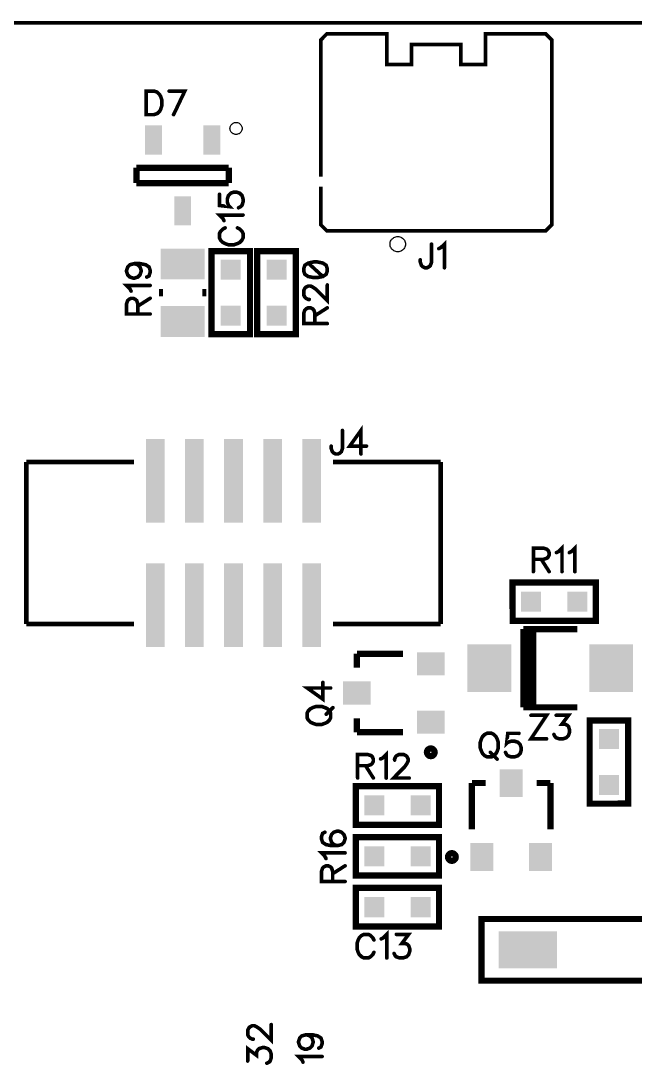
# Model space of a CAD drawing. Extents: x 0 to 3.75, y 0 to 3.
# Drawn here: x 1.603 to 2.388, y 1.668 to 3.002 of the extents above; entities that cross this region are included whole.
import ezdxf

# ---------------------------------------------------------------- set-up
doc = ezdxf.new("R2010")
doc.units = 0
for name, color, linetype in [('Board_Outline', 21, 'CONTINUOUS'), ('Top_Paste', 7, 'CONTINUOUS'), ('Top_Silk', 3, 'CONTINUOUS')]:
    doc.layers.add(name, color=color, linetype=linetype)

msp = doc.modelspace()

# ---------------------------------------------------------------- linework, layer by layer
at = {"layer": 'Board_Outline', "linetype": 'CONTINUOUS', "const_width": 0.005}
msp.add_lwpolyline([(0.7, 0), (3.05, 0), (3.75, 0.7), (3.75, 3), (0, 3), (0, 0.7), (0.7, 0)], dxfattribs=at)
at = {"layer": 'Top_Paste'}
for points in [[(1.7618, 2.869), (1.7834, 2.869), (1.7618, 2.8316), (1.7834, 2.8316)], [(1.8366, 2.869), (1.8582, 2.869), (1.8366, 2.8316), (1.8582, 2.8316)], [(1.7992, 2.7784), (1.8208, 2.7784), (1.7992, 2.741), (1.8208, 2.741)], [(1.782, 2.7115), (1.838, 2.7115), (1.782, 2.6721), (1.838, 2.6721)], [(1.8587, 2.6973), (1.8843, 2.6973), (1.8587, 2.6717), (1.8843, 2.6717)], [(1.9172, 2.6973), (1.9428, 2.6973), (1.9172, 2.6717), (1.9428, 2.6717)], [(1.782, 2.6379), (1.838, 2.6379), (1.782, 2.5985), (1.838, 2.5985)], [(1.8587, 2.6383), (1.8843, 2.6383), (1.8587, 2.6127), (1.8843, 2.6127)], [(1.9172, 2.6383), (1.9428, 2.6383), (1.9172, 2.6127), (1.9428, 2.6127)], [(1.763, 2.4681), (1.787, 2.4681), (1.763, 2.361), (1.787, 2.361)], [(1.813, 2.4681), (1.837, 2.4681), (1.813, 2.361), (1.837, 2.361)], [(1.863, 2.4681), (1.887, 2.4681), (1.863, 2.361), (1.887, 2.361)], [(1.913, 2.4681), (1.937, 2.4681), (1.913, 2.361), (1.937, 2.361)], [(1.963, 2.4681), (1.987, 2.4681), (1.963, 2.361), (1.987, 2.361)], [(1.763, 2.309), (1.787, 2.309), (1.763, 2.2019), (1.787, 2.2019)], [(1.813, 2.309), (1.837, 2.309), (1.813, 2.2019), (1.837, 2.2019)], [(1.863, 2.309), (1.887, 2.309), (1.863, 2.2019), (1.887, 2.2019)], [(1.913, 2.309), (1.937, 2.309), (1.913, 2.2019), (1.937, 2.2019)], [(1.963, 2.309), (1.987, 2.309), (1.963, 2.2019), (1.987, 2.2019)], [(2.2427, 2.2728), (2.2683, 2.2728), (2.2427, 2.2472), (2.2683, 2.2472)], [(2.3017, 2.2728), (2.3273, 2.2728), (2.3017, 2.2472), (2.3273, 2.2472)], [(2.1741, 2.2055), (2.2302, 2.2055), (2.1741, 2.1445), (2.2302, 2.1445)], [(2.3298, 2.2055), (2.3859, 2.2055), (2.3298, 2.1445), (2.3859, 2.1445)], [(2.1095, 2.1954), (2.145, 2.1954), (2.1095, 2.1659), (2.145, 2.1659)], [(2.015, 2.158), (2.0505, 2.158), (2.015, 2.1285), (2.0505, 2.1285)], [(2.1095, 2.1206), (2.145, 2.1206), (2.1095, 2.0911), (2.145, 2.0911)], [(2.3422, 2.0973), (2.3678, 2.0973), (2.3422, 2.0717), (2.3678, 2.0717)], [(2.2152, 2.0459), (2.2448, 2.0459), (2.2152, 2.0104), (2.2448, 2.0104)], [(2.3422, 2.0383), (2.3678, 2.0383), (2.3422, 2.0127), (2.3678, 2.0127)], [(2.0422, 2.0123), (2.0678, 2.0123), (2.0422, 1.9867), (2.0678, 1.9867)], [(2.1013, 2.0123), (2.1269, 2.0123), (2.1013, 1.9867), (2.1269, 1.9867)], [(2.1778, 1.9514), (2.2074, 1.9514), (2.1778, 1.9159), (2.2074, 1.9159)], [(2.2526, 1.9514), (2.2822, 1.9514), (2.2526, 1.9159), (2.2822, 1.9159)], [(2.0422, 1.9473), (2.0678, 1.9473), (2.0422, 1.9217), (2.0678, 1.9217)], [(2.1013, 1.9473), (2.1269, 1.9473), (2.1013, 1.9217), (2.1269, 1.9217)], [(2.0422, 1.8823), (2.0678, 1.8823), (2.0422, 1.8567), (2.0678, 1.8567)], [(2.1013, 1.8823), (2.1269, 1.8823), (2.1013, 1.8567), (2.1269, 1.8567)], [(2.2139, 1.8386), (2.2887, 1.8386), (2.2139, 1.7914), (2.2887, 1.7914)]]:
    msp.add_solid(points, dxfattribs=at)
at = {"layer": 'Top_Silk', "linetype": 'CONTINUOUS'}
for points, const_width in [([(2.1342, 2.9722), (2.1027, 2.9722), (2.1027, 2.9466), (2.0712, 2.9466), (2.0712, 2.986), (1.9944, 2.986), (1.9866, 2.9781), (1.9866, 2.8033)], 0.0047), ([(2.1342, 2.9722), (2.1657, 2.9722), (2.1657, 2.9466), (2.1972, 2.9466), (2.1972, 2.986), (2.274, 2.986), (2.2819, 2.9781), (2.2819, 2.7419), (2.274, 2.734), (2.1342, 2.734)], 0.0047), ([(1.7633, 2.9128), (1.7633, 2.8826), (1.7733, 2.8826), (1.7776, 2.8841), (1.7805, 2.8869), (1.782, 2.8898), (1.7834, 2.8941), (1.7834, 2.9013), (1.782, 2.9056), (1.7805, 2.9084), (1.7776, 2.9113), (1.7733, 2.9128), (1.7633, 2.9128)], 0.0046), ([(1.7984, 2.8826), (1.8127, 2.9127), (1.7926, 2.9127)], 0.0046), ([(1.869, 2.8148), (1.7509, 2.8148)], 0.008), ([(1.7509, 2.8148), (1.7509, 2.7952)], 0.008), ([(1.869, 2.7952), (1.869, 2.8148)], 0.008), ([(1.7509, 2.7952), (1.869, 2.7952)], 0.008), ([(1.9866, 2.7907), (1.9866, 2.7419), (1.9944, 2.734), (2.1342, 2.734)], 0.0047), ([(1.8571, 2.7808), (1.8571, 2.7665), (1.87, 2.765), (1.8686, 2.7665), (1.8671, 2.7708), (1.8671, 2.775), (1.8686, 2.7794), (1.8714, 2.7822), (1.8757, 2.7837), (1.8786, 2.7837), (1.8829, 2.7822), (1.8858, 2.7794), (1.8872, 2.775), (1.8872, 2.7708), (1.8858, 2.7665), (1.8843, 2.765), (1.8815, 2.7636)], 0.0046), ([(1.8628, 2.7471), (1.8614, 2.75), (1.8571, 2.7543), (1.8872, 2.7543)], 0.0046), ([(1.8642, 2.7379), (1.8614, 2.7364), (1.8585, 2.7335), (1.8571, 2.7307), (1.8571, 2.725), (1.8585, 2.7221), (1.8614, 2.7192), (1.8642, 2.7178), (1.8685, 2.7163), (1.8757, 2.7163), (1.88, 2.7178), (1.8829, 2.7192), (1.8858, 2.7221), (1.8872, 2.725), (1.8872, 2.7307), (1.8858, 2.7335), (1.8829, 2.7364), (1.88, 2.7379)], 0.0046), ([(1.8469, 2.6019), (1.8961, 2.6019), (1.8961, 2.7081), (1.8469, 2.7081), (1.8469, 2.6019)], 0.008), ([(1.9546, 2.7081), (1.9054, 2.7081), (1.9054, 2.6019), (1.9546, 2.6019), (1.9546, 2.7081)], 0.008), ([(2.1282, 2.7171), (2.1282, 2.6941), (2.1267, 2.6898), (2.1253, 2.6884), (2.1224, 2.6869), (2.1195, 2.6869), (2.1167, 2.6884), (2.1153, 2.6898), (2.1138, 2.6941), (2.1138, 2.697)], 0.0046), ([(2.1374, 2.7113), (2.1403, 2.7128), (2.1446, 2.717), (2.1446, 2.6869)], 0.0046), ([(1.9648, 2.6829), (1.9662, 2.6786), (1.9706, 2.6757), (1.9777, 2.6743), (1.982, 2.6743), (1.9892, 2.6757), (1.9935, 2.6786), (1.9949, 2.6829), (1.9949, 2.6858), (1.9935, 2.6901), (1.9892, 2.6929), (1.982, 2.6944), (1.9777, 2.6944), (1.9706, 2.6929), (1.9662, 2.6901), (1.9648, 2.6858), (1.9648, 2.6829)], 0.0046), ([(1.7483, 2.6922), (1.7526, 2.6908), (1.7555, 2.6879), (1.7569, 2.6836), (1.7569, 2.6822), (1.7555, 2.6779), (1.7526, 2.675), (1.7483, 2.6736), (1.7469, 2.6736), (1.7426, 2.675), (1.7397, 2.6779), (1.7383, 2.6822), (1.7383, 2.6836), (1.7397, 2.6879), (1.7426, 2.6908), (1.7483, 2.6922), (1.7555, 2.6922), (1.7627, 2.6908), (1.767, 2.6879), (1.7684, 2.6836), (1.7684, 2.6808), (1.767, 2.6765), (1.7641, 2.675)], 0.0046), ([(1.9706, 2.6929), (1.9892, 2.6757)], 0.0046), ([(1.744, 2.6571), (1.7426, 2.66), (1.7383, 2.6643), (1.7684, 2.6643)], 0.0046), ([(1.7824, 2.6503), (1.7824, 2.6597)], 0.005), ([(1.8376, 2.6503), (1.8376, 2.6597)], 0.005), ([(1.972, 2.6464), (1.9706, 2.6464), (1.9677, 2.6478), (1.9662, 2.6493), (1.9648, 2.6521), (1.9648, 2.6579), (1.9662, 2.6607), (1.9677, 2.6622), (1.9706, 2.6636), (1.9734, 2.6636), (1.9763, 2.6622), (1.9806, 2.6593), (1.9949, 2.645), (1.9949, 2.665)], 0.0046), ([(1.7526, 2.6278), (1.7526, 2.6407), (1.7512, 2.645), (1.7497, 2.6464), (1.7469, 2.6478), (1.744, 2.6478), (1.7412, 2.6464), (1.7397, 2.645), (1.7383, 2.6407), (1.7383, 2.6278), (1.7684, 2.6278)], 0.0046), ([(1.7526, 2.6378), (1.7684, 2.6479)], 0.0046), ([(1.9791, 2.6156), (1.9791, 2.6285), (1.9777, 2.6328), (1.9763, 2.6343), (1.9734, 2.6357), (1.9705, 2.6357), (1.9677, 2.6343), (1.9662, 2.6328), (1.9648, 2.6285), (1.9648, 2.6156), (1.9949, 2.6156)], 0.0046), ([(1.9791, 2.6256), (1.9949, 2.6357)], 0.0046), ([(2.0379, 2.4488), (2.0379, 2.4789), (2.0236, 2.4589), (2.0451, 2.4589)], 0.0046), ([(2.0143, 2.479), (2.0143, 2.456), (2.0129, 2.4517), (2.0114, 2.4503), (2.0085, 2.4488), (2.0057, 2.4488), (2.0028, 2.4503), (2.0014, 2.4517), (1.9999, 2.456), (1.9999, 2.4589)], 0.0046), ([(1.61, 2.4385), (1.7479, 2.4385)], 0.006), ([(1.61, 2.2315), (1.61, 2.4385)], 0.006), ([(2.0021, 2.4385), (2.14, 2.4385)], 0.006), ([(2.14, 2.4385), (2.14, 2.2315)], 0.006), ([(2.2585, 2.3142), (2.2714, 2.3142), (2.2757, 2.3156), (2.2772, 2.3171), (2.2786, 2.3199), (2.2786, 2.3228), (2.2772, 2.3257), (2.2757, 2.3271), (2.2714, 2.3285), (2.2585, 2.3285), (2.2585, 2.2984)], 0.0046), ([(2.2878, 2.3228), (2.2907, 2.3242), (2.295, 2.3285), (2.295, 2.2984)], 0.0046), ([(2.3043, 2.3228), (2.3072, 2.3242), (2.3115, 2.3285), (2.3115, 2.2984)], 0.0046), ([(2.2685, 2.3142), (2.2786, 2.2984)], 0.0046), ([(2.2318, 2.2846), (2.2319, 2.2354), (2.3382, 2.2354), (2.3381, 2.2846), (2.2318, 2.2846)], 0.008), ([(1.7479, 2.2315), (1.61, 2.2315)], 0.006), ([(2.14, 2.2315), (2.0021, 2.2315)], 0.006), ([(2.3144, 2.225), (2.2456, 2.225)], 0.008), ([(2.2456, 2.225), (2.2456, 2.125)], 0.008), ([(2.2519, 2.225), (2.2519, 2.125)], 0.008), ([(2.2581, 2.225), (2.2581, 2.125)], 0.008), ([(2.0918, 2.1935), (2.0327, 2.1935)], 0.008), ([(2.0327, 2.1757), (2.0327, 2.1935)], 0.008), ([(1.9993, 2.1497), (1.9692, 2.1497), (1.9892, 2.1354), (1.9892, 2.1569)], 0.0046), ([(1.9691, 2.1117), (1.9705, 2.1089), (1.9734, 2.106), (1.9763, 2.1046), (1.9806, 2.1031), (1.9878, 2.1031), (1.9921, 2.1046), (1.9949, 2.106), (1.9978, 2.1089), (1.9992, 2.1117), (1.9992, 2.1175), (1.9978, 2.1204), (1.9949, 2.1232), (1.9921, 2.1246), (1.9878, 2.1261), (1.9806, 2.1261), (1.9763, 2.1246), (1.9734, 2.1232), (1.9705, 2.1204), (1.9691, 2.1175), (1.9691, 2.1117)], 0.0046), ([(1.9935, 2.1161), (2.0021, 2.1246)], 0.0046), ([(2.3144, 2.125), (2.2456, 2.125)], 0.008), ([(2.0327, 2.0931), (2.0327, 2.1109)], 0.008), ([(2.2553, 2.1148), (2.2754, 2.1148), (2.2553, 2.0847), (2.2754, 2.0847)], 0.0046), ([(2.2875, 2.1148), (2.3033, 2.1148), (2.2947, 2.1033), (2.299, 2.1033), (2.3018, 2.1019), (2.3033, 2.1005), (2.3047, 2.0962), (2.3047, 2.0933), (2.3033, 2.089), (2.3004, 2.0861), (2.2961, 2.0847), (2.2918, 2.0847), (2.2875, 2.0861), (2.2861, 2.0876), (2.2846, 2.0904)], 0.0046), ([(2.3796, 2.1082), (2.3304, 2.1081), (2.3304, 2.0018), (2.3796, 2.0019), (2.3796, 2.1082)], 0.008), ([(2.0918, 2.0931), (2.0327, 2.0931)], 0.008), ([(2.1992, 2.0918), (2.1963, 2.0904), (2.1934, 2.0875), (2.192, 2.0846), (2.1905, 2.0803), (2.1905, 2.0731), (2.192, 2.0688), (2.1934, 2.066), (2.1963, 2.0631), (2.1992, 2.0617), (2.2049, 2.0617), (2.2078, 2.0631), (2.2106, 2.066), (2.2121, 2.0688), (2.2135, 2.0731), (2.2135, 2.0803), (2.2121, 2.0846), (2.2106, 2.0875), (2.2078, 2.0904), (2.2049, 2.0918), (2.1992, 2.0918)], 0.0046), ([(2.24, 2.0917), (2.2257, 2.0917), (2.2242, 2.0788), (2.2257, 2.0803), (2.23, 2.0817), (2.2343, 2.0817), (2.2386, 2.0803), (2.2415, 2.0774), (2.2429, 2.0731), (2.2429, 2.0702), (2.2415, 2.0659), (2.2386, 2.0631), (2.2343, 2.0616), (2.23, 2.0616), (2.2257, 2.0631), (2.2243, 2.0645), (2.2228, 2.0674)], 0.0046), ([(2.0631, 2.059), (2.066, 2.0604), (2.0703, 2.0647), (2.0703, 2.0346)], 0.0046), ([(2.1273, 2.0724), (2.1257, 2.0722), (2.1244, 2.0715), (2.1233, 2.0704), (2.1226, 2.069), (2.1223, 2.0675), (2.1226, 2.066), (2.1233, 2.0646), (2.1244, 2.0635), (2.1257, 2.0628), (2.1273, 2.0626), (2.1288, 2.0628), (2.1301, 2.0635), (2.1312, 2.0646), (2.1319, 2.066), (2.1322, 2.0675), (2.1319, 2.069), (2.1312, 2.0704), (2.1301, 2.0715), (2.1288, 2.0722), (2.1273, 2.0724)], 0.008), ([(2.2035, 2.0674), (2.2121, 2.0588)], 0.0046), ([(2.0337, 2.0504), (2.0466, 2.0504), (2.0509, 2.0518), (2.0524, 2.0533), (2.0538, 2.0561), (2.0538, 2.059), (2.0524, 2.0619), (2.0509, 2.0633), (2.0466, 2.0647), (2.0337, 2.0647), (2.0337, 2.0346)], 0.0046), ([(2.081, 2.0575), (2.081, 2.059), (2.0824, 2.0619), (2.0839, 2.0633), (2.0868, 2.0647), (2.0925, 2.0647), (2.0953, 2.0633), (2.0968, 2.0619), (2.0982, 2.059), (2.0982, 2.0561), (2.0968, 2.0532), (2.0939, 2.049), (2.0796, 2.0346), (2.0997, 2.0346)], 0.0046), ([(2.0438, 2.0504), (2.0538, 2.0346)], 0.0046), ([(2.1798, 1.9691), (2.1798, 2.0282)], 0.008), ([(2.1798, 2.0282), (2.1976, 2.0282)], 0.008), ([(2.2624, 2.0282), (2.2802, 2.0282)], 0.008), ([(2.2802, 1.9691), (2.2802, 2.0282)], 0.008), ([(2.1377, 1.9749), (2.1377, 2.0241), (2.0314, 2.0241), (2.0314, 1.9749), (2.1377, 1.9749)], 0.008), ([(1.9918, 1.9653), (1.9889, 1.9639), (1.9875, 1.9596), (1.9875, 1.9567), (1.9889, 1.9524), (1.9933, 1.9495), (2.0004, 1.9481), (2.0076, 1.9481), (2.0133, 1.9495), (2.0162, 1.9524), (2.0176, 1.9567), (2.0176, 1.9582), (2.0162, 1.9624), (2.0133, 1.9653), (2.009, 1.9668), (2.0076, 1.9668), (2.0033, 1.9653), (2.0004, 1.9624), (1.999, 1.9582), (1.999, 1.9567), (2.0004, 1.9524), (2.0033, 1.9495), (2.0076, 1.9481)], 0.0046), ([(2.1377, 1.9099), (2.1377, 1.9591), (2.0314, 1.9591), (2.0314, 1.9099), (2.1377, 1.9099)], 0.008), ([(1.9933, 1.9317), (1.9918, 1.9345), (1.9875, 1.9389), (2.0176, 1.9389)], 0.0046), ([(2.1591, 1.9337), (2.1589, 1.9352), (2.1582, 1.9365), (2.1571, 1.9376), (2.1557, 1.9383), (2.1542, 1.9386), (2.1527, 1.9383), (2.1513, 1.9376), (2.1502, 1.9365), (2.1495, 1.9352), (2.1493, 1.9337), (2.1495, 1.9321), (2.1502, 1.9308), (2.1513, 1.9297), (2.1527, 1.929), (2.1542, 1.9287), (2.1557, 1.929), (2.1571, 1.9297), (2.1582, 1.9308), (2.1589, 1.9321), (2.1591, 1.9337)], 0.008), ([(2.0018, 1.9023), (2.0018, 1.9152), (2.0004, 1.9195), (1.999, 1.921), (1.9961, 1.9224), (1.9932, 1.9224), (1.9904, 1.921), (1.9889, 1.9195), (1.9875, 1.9152), (1.9875, 1.9023), (2.0176, 1.9023)], 0.0046), ([(2.0018, 1.9123), (2.0176, 1.9224)], 0.0046), ([(2.1377, 1.8449), (2.1377, 1.8941), (2.0314, 1.8941), (2.0314, 1.8449), (2.1377, 1.8449)], 0.008), ([(3.0978, 1.7756), (3.0978, 1.8544), (2.1922, 1.8544), (2.1922, 1.7756), (3.0978, 1.7756)], 0.008), ([(2.0545, 1.8276), (2.0531, 1.8304), (2.0502, 1.8333), (2.0474, 1.8347), (2.0416, 1.8347), (2.0388, 1.8333), (2.0359, 1.8304), (2.0344, 1.8276), (2.033, 1.8233), (2.033, 1.8161), (2.0344, 1.8118), (2.0359, 1.8089), (2.0388, 1.8061), (2.0416, 1.8046), (2.0474, 1.8046), (2.0502, 1.8061), (2.0531, 1.8089), (2.0545, 1.8118)], 0.0046), ([(2.0638, 1.829), (2.0667, 1.8304), (2.071, 1.8347), (2.071, 1.8046)], 0.0046), ([(2.0832, 1.8347), (2.0989, 1.8347), (2.0903, 1.8232), (2.0946, 1.8232), (2.0975, 1.8218), (2.0989, 1.8204), (2.1004, 1.8161), (2.1004, 1.8132), (2.0989, 1.8089), (2.0961, 1.806), (2.0917, 1.8046), (2.0874, 1.8046), (2.0832, 1.806), (2.0817, 1.8075), (2.0803, 1.8103)], 0.0046), ([(1.9003, 1.7008), (1.8989, 1.7008), (1.896, 1.7022), (1.8946, 1.7036), (1.8932, 1.7065), (1.8932, 1.7122), (1.8946, 1.7151), (1.896, 1.7165), (1.8989, 1.718), (1.9017, 1.718), (1.9046, 1.7165), (1.9089, 1.7137), (1.9233, 1.6993), (1.9233, 1.7194)], 0.0046), ([(1.9682, 1.7065), (1.9725, 1.705), (1.9754, 1.7022), (1.9768, 1.6979), (1.9768, 1.6965), (1.9754, 1.6921), (1.9725, 1.6893), (1.9682, 1.6878), (1.9667, 1.6878), (1.9624, 1.6893), (1.9596, 1.6921), (1.9582, 1.6965), (1.9582, 1.6979), (1.9596, 1.7022), (1.9624, 1.705), (1.9682, 1.7065), (1.9754, 1.7065), (1.9825, 1.705), (1.9868, 1.7022), (1.9883, 1.6979), (1.9883, 1.695), (1.9868, 1.6907), (1.984, 1.6893)], 0.0046), ([(1.8932, 1.6728), (1.8932, 1.6886), (1.9046, 1.68), (1.9046, 1.6843), (1.9061, 1.6872), (1.9075, 1.6886), (1.9118, 1.69), (1.9146, 1.69), (1.919, 1.6886), (1.9218, 1.6857), (1.9233, 1.6814), (1.9233, 1.6771), (1.9218, 1.6728), (1.9204, 1.6714), (1.9175, 1.67)], 0.0046), ([(1.9639, 1.6714), (1.9624, 1.6743), (1.9582, 1.6786), (1.9883, 1.6786)], 0.0046)]:
    msp.add_lwpolyline(points, dxfattribs=dict(at, const_width=const_width))
at = {"layer": 'Top_Silk', "linetype": 'CONTINUOUS', "const_width": 0.0023}
for points in [[(1.7621, 2.9128, 1), (1.7644, 2.9128, 1), (1.7621, 2.9128, 1)], [(1.7915, 2.9127, 1), (1.7938, 2.9127, 1), (1.7915, 2.9127, 1)], [(1.7972, 2.8826, 1), (1.7995, 2.8826, 1), (1.7972, 2.8826, 1)], [(1.8559, 2.7808, 1), (1.8583, 2.7808, 1), (1.8559, 2.7808, 1)], [(1.8803, 2.7636, 1), (1.8826, 2.7636, 1), (1.8803, 2.7636, 1)], [(1.8861, 2.7543, 1), (1.8884, 2.7543, 1), (1.8861, 2.7543, 1)], [(1.8617, 2.7471, 1), (1.864, 2.7471, 1), (1.8617, 2.7471, 1)], [(1.8631, 2.7379, 1), (1.8654, 2.7379, 1), (1.8631, 2.7379, 1)], [(1.8789, 2.7379, 1), (1.8812, 2.7379, 1), (1.8789, 2.7379, 1)], [(2.127, 2.7171, 1), (2.1293, 2.7171, 1), (2.127, 2.7171, 1)], [(2.1363, 2.7113, 1), (2.1386, 2.7113, 1), (2.1363, 2.7113, 1)], [(2.1126, 2.697, 1), (2.115, 2.697, 1), (2.1126, 2.697, 1)], [(1.7472, 2.6922, 1), (1.7495, 2.6922, 1), (1.7472, 2.6922, 1)], [(1.9637, 2.6829, 1), (1.966, 2.6829, 1), (1.9637, 2.6829, 1)], [(1.9694, 2.6929, 1), (1.9717, 2.6929, 1), (1.9694, 2.6929, 1)], [(2.1435, 2.6869, 1), (2.1458, 2.6869, 1), (2.1435, 2.6869, 1)], [(1.7629, 2.675, 1), (1.7653, 2.675, 1), (1.7629, 2.675, 1)], [(1.988, 2.6757, 1), (1.9903, 2.6757, 1), (1.988, 2.6757, 1)], [(1.7429, 2.6571, 1), (1.7452, 2.6571, 1), (1.7429, 2.6571, 1)], [(1.7673, 2.6643, 1), (1.7696, 2.6643, 1), (1.7673, 2.6643, 1)], [(1.9938, 2.665, 1), (1.9961, 2.665, 1), (1.9938, 2.665, 1)], [(1.7673, 2.6479, 1), (1.7696, 2.6479, 1), (1.7673, 2.6479, 1)], [(1.9708, 2.6464, 1), (1.9731, 2.6464, 1), (1.9708, 2.6464, 1)], [(1.7515, 2.6378, 1), (1.7538, 2.6378, 1), (1.7515, 2.6378, 1)], [(1.7515, 2.6278, 1), (1.7538, 2.6278, 1), (1.7515, 2.6278, 1)], [(1.7673, 2.6278, 1), (1.7696, 2.6278, 1), (1.7673, 2.6278, 1)], [(1.9938, 2.6357, 1), (1.9961, 2.6357, 1), (1.9938, 2.6357, 1)], [(1.978, 2.6256, 1), (1.9803, 2.6256, 1), (1.978, 2.6256, 1)], [(1.978, 2.6156, 1), (1.9803, 2.6156, 1), (1.978, 2.6156, 1)], [(1.9938, 2.6156, 1), (1.9961, 2.6156, 1), (1.9938, 2.6156, 1)], [(2.0131, 2.479, 1), (2.0154, 2.479, 1), (2.0131, 2.479, 1)], [(1.9988, 2.4589, 1), (2.0011, 2.4589, 1), (1.9988, 2.4589, 1)], [(2.0439, 2.4589, 1), (2.0462, 2.4589, 1), (2.0439, 2.4589, 1)], [(2.0368, 2.4488, 1), (2.0391, 2.4488, 1), (2.0368, 2.4488, 1)], [(2.2867, 2.3228, 1), (2.289, 2.3228, 1), (2.2867, 2.3228, 1)], [(2.3032, 2.3228, 1), (2.3055, 2.3228, 1), (2.3032, 2.3228, 1)], [(2.2573, 2.3142, 1), (2.2596, 2.3142, 1), (2.2573, 2.3142, 1)], [(2.2674, 2.3142, 1), (2.2697, 2.3142, 1), (2.2674, 2.3142, 1)], [(2.2573, 2.2984, 1), (2.2596, 2.2984, 1), (2.2573, 2.2984, 1)], [(2.2774, 2.2984, 1), (2.2797, 2.2984, 1), (2.2774, 2.2984, 1)], [(2.2939, 2.2984, 1), (2.2962, 2.2984, 1), (2.2939, 2.2984, 1)], [(2.3103, 2.2984, 1), (2.3127, 2.2984, 1), (2.3103, 2.2984, 1)], [(1.9881, 2.1569, 1), (1.9904, 2.1569, 1), (1.9881, 2.1569, 1)], [(1.9981, 2.1497, 1), (2.0004, 2.1497, 1), (1.9981, 2.1497, 1)], [(2.001, 2.1246, 1), (2.0033, 2.1246, 1), (2.001, 2.1246, 1)], [(1.968, 2.1117, 1), (1.9703, 2.1117, 1), (1.968, 2.1117, 1)], [(1.9924, 2.1161, 1), (1.9947, 2.1161, 1), (1.9924, 2.1161, 1)], [(2.2541, 2.1148, 1), (2.2564, 2.1148, 1), (2.2541, 2.1148, 1)], [(2.2864, 2.1148, 1), (2.2887, 2.1148, 1), (2.2864, 2.1148, 1)], [(2.198, 2.0918, 1), (2.2003, 2.0918, 1), (2.198, 2.0918, 1)], [(2.2388, 2.0917, 1), (2.2412, 2.0917, 1), (2.2388, 2.0917, 1)], [(2.2742, 2.0847, 1), (2.2765, 2.0847, 1), (2.2742, 2.0847, 1)], [(2.2835, 2.0904, 1), (2.2858, 2.0904, 1), (2.2835, 2.0904, 1)], [(2.2023, 2.0674, 1), (2.2046, 2.0674, 1), (2.2023, 2.0674, 1)], [(2.2216, 2.0674, 1), (2.2239, 2.0674, 1), (2.2216, 2.0674, 1)], [(2.0619, 2.059, 1), (2.0643, 2.059, 1), (2.0619, 2.059, 1)], [(2.0799, 2.0575, 1), (2.0822, 2.0575, 1), (2.0799, 2.0575, 1)], [(2.2109, 2.0588, 1), (2.2132, 2.0588, 1), (2.2109, 2.0588, 1)], [(2.0326, 2.0504, 1), (2.0349, 2.0504, 1), (2.0326, 2.0504, 1)], [(2.0426, 2.0504, 1), (2.0449, 2.0504, 1), (2.0426, 2.0504, 1)], [(2.0326, 2.0346, 1), (2.0349, 2.0346, 1), (2.0326, 2.0346, 1)], [(2.0527, 2.0346, 1), (2.055, 2.0346, 1), (2.0527, 2.0346, 1)], [(2.0691, 2.0346, 1), (2.0715, 2.0346, 1), (2.0691, 2.0346, 1)], [(2.0985, 2.0346, 1), (2.1008, 2.0346, 1), (2.0985, 2.0346, 1)], [(1.9906, 1.9653, 1), (1.993, 1.9653, 1), (1.9906, 1.9653, 1)], [(2.0064, 1.9481, 1), (2.0087, 1.9481, 1), (2.0064, 1.9481, 1)], [(2.0165, 1.9389, 1), (2.0188, 1.9389, 1), (2.0165, 1.9389, 1)], [(1.9921, 1.9317, 1), (1.9944, 1.9317, 1), (1.9921, 1.9317, 1)], [(2.0165, 1.9224, 1), (2.0188, 1.9224, 1), (2.0165, 1.9224, 1)], [(2.0007, 1.9123, 1), (2.003, 1.9123, 1), (2.0007, 1.9123, 1)], [(2.0007, 1.9023, 1), (2.003, 1.9023, 1), (2.0007, 1.9023, 1)], [(2.0165, 1.9023, 1), (2.0188, 1.9023, 1), (2.0165, 1.9023, 1)], [(2.0534, 1.8276, 1), (2.0557, 1.8276, 1), (2.0534, 1.8276, 1)], [(2.0627, 1.829, 1), (2.065, 1.829, 1), (2.0627, 1.829, 1)], [(2.082, 1.8347, 1), (2.0843, 1.8347, 1), (2.082, 1.8347, 1)], [(2.0534, 1.8118, 1), (2.0557, 1.8118, 1), (2.0534, 1.8118, 1)], [(2.0698, 1.8046, 1), (2.0722, 1.8046, 1), (2.0698, 1.8046, 1)], [(2.0791, 1.8103, 1), (2.0814, 1.8103, 1), (2.0791, 1.8103, 1)], [(1.9221, 1.7194, 1), (1.9244, 1.7194, 1), (1.9221, 1.7194, 1)], [(1.967, 1.7065, 1), (1.9693, 1.7065, 1), (1.967, 1.7065, 1)], [(1.8992, 1.7008, 1), (1.9015, 1.7008, 1), (1.8992, 1.7008, 1)], [(1.9828, 1.6893, 1), (1.9851, 1.6893, 1), (1.9828, 1.6893, 1)], [(1.892, 1.6728, 1), (1.8943, 1.6728, 1), (1.892, 1.6728, 1)], [(1.9164, 1.67, 1), (1.9187, 1.67, 1), (1.9164, 1.67, 1)], [(1.9627, 1.6714, 1), (1.965, 1.6714, 1), (1.9627, 1.6714, 1)], [(1.9871, 1.6786, 1), (1.9894, 1.6786, 1), (1.9871, 1.6786, 1)]]:
    msp.add_lwpolyline(points, format="xyb", dxfattribs=at)
at = {"layer": 'Top_Silk', "linetype": 'CONTINUOUS'}
for points in [[(1.8705, 2.865), (1.8706, 2.866), (1.8708, 2.867), (1.8711, 2.8679), (1.8716, 2.8688), (1.8721, 2.8697), (1.8728, 2.8704), (1.8736, 2.8711), (1.8744, 2.8717), (1.8753, 2.8721), (1.8763, 2.8724), (1.8772, 2.8726), (1.8783, 2.8727), (1.8793, 2.8726), (1.8802, 2.8724), (1.8812, 2.8721), (1.8821, 2.8717), (1.8829, 2.8711), (1.8837, 2.8704), (1.8844, 2.8697), (1.8849, 2.8688), (1.8854, 2.8679), (1.8857, 2.867), (1.8859, 2.866), (1.886, 2.865), (1.886, 2.865), (1.8859, 2.864), (1.8857, 2.863), (1.8854, 2.862), (1.8849, 2.8611), (1.8844, 2.8603), (1.8837, 2.8595), (1.8829, 2.8589), (1.8821, 2.8583), (1.8812, 2.8579), (1.8802, 2.8575), (1.8793, 2.8573), (1.8783, 2.8573), (1.8772, 2.8573), (1.8763, 2.8575), (1.8753, 2.8579), (1.8744, 2.8583), (1.8736, 2.8589), (1.8728, 2.8595), (1.8721, 2.8603), (1.8716, 2.8611), (1.8711, 2.862), (1.8708, 2.863), (1.8706, 2.864), (1.8705, 2.865), (1.8705, 2.865)], [(2.0948, 2.7171), (2.0948, 2.7158), (2.0945, 2.7145), (2.0941, 2.7133), (2.0935, 2.7122), (2.0928, 2.7111), (2.092, 2.7101), (2.091, 2.7093), (2.0899, 2.7086), (2.0888, 2.708), (2.0875, 2.7076), (2.0863, 2.7073), (2.085, 2.7072), (2.0837, 2.7073), (2.0825, 2.7076), (2.0812, 2.708), (2.0801, 2.7086), (2.079, 2.7093), (2.078, 2.7101), (2.0772, 2.7111), (2.0765, 2.7122), (2.0759, 2.7133), (2.0755, 2.7145), (2.0752, 2.7158), (2.0752, 2.7171), (2.0752, 2.7171), (2.0752, 2.7184), (2.0755, 2.7196), (2.0759, 2.7209), (2.0765, 2.722), (2.0772, 2.7231), (2.078, 2.724), (2.079, 2.7249), (2.0801, 2.7256), (2.0812, 2.7262), (2.0825, 2.7266), (2.0837, 2.7268), (2.085, 2.7269), (2.0863, 2.7268), (2.0875, 2.7266), (2.0888, 2.7262), (2.0899, 2.7256), (2.091, 2.7249), (2.092, 2.724), (2.0928, 2.7231), (2.0935, 2.722), (2.0941, 2.7209), (2.0945, 2.7196), (2.0948, 2.7184), (2.0948, 2.7171), (2.0948, 2.7171)]]:
    msp.add_lwpolyline(points, dxfattribs=at)

doc.saveas('drawing.dxf')
